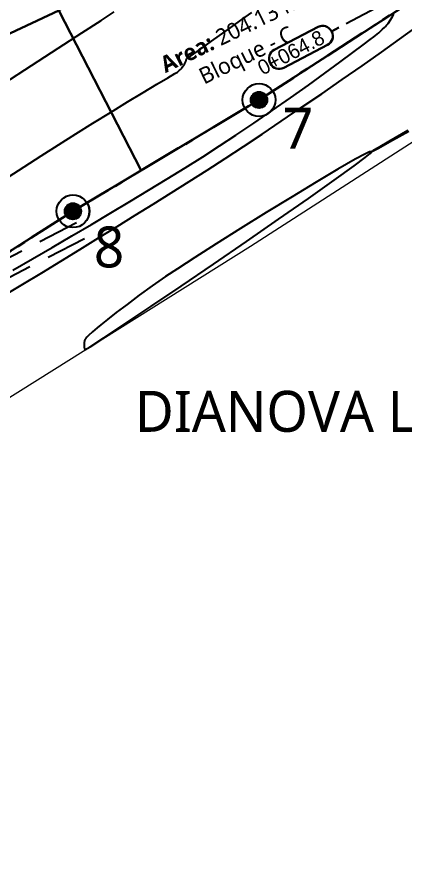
# Model space of a CAD drawing. Header units: millimetres. Extents: x 86 to 591881, y 99 to 1307229.
# Drawn here: x 590768.1 to 590791.8, y 1307024.7 to 1307076.9 of the extents above; entities that cross this region are included whole.
import ezdxf
from ezdxf.enums import TextEntityAlignment as Align

# ---------------------------------------------------------------- set-up
doc = ezdxf.new("R2010")
doc.units = ezdxf.units.MM
for name, pattern in [('DASHED2', [0.375, 0.25, -0.125]), ('HIDDEN', [0.375, 0.25, -0.125]), ('PHANTOM', [2.5, 1.25, -0.25, 0.25, -0.25, 0.25, -0.25])]:
    doc.linetypes.add(name, pattern=pattern)
for name, color, linetype, lineweight in [('_BLOQUES', 9, 'Continuous', 20), ('_TEXTO', 3, 'Continuous', 25), ('COTAS', 40, 'Continuous', 5)]:
    doc.layers.add(name, color=color, linetype=linetype, lineweight=lineweight)
for name, color, linetype in [('_MOJONES', 1, 'Continuous'), ('_PUNTOS TOPOGRAFICOS', 1, 'Continuous'), ('C-PROP-LINE', 230, 'Continuous'), ('C-PROP-TEXT', 92, 'Continuous'), ('C-ROAD-SAMP', 150, 'HIDDEN'), ('C-ROAD-SAMP-TEXT', 11, 'Continuous'), ('C-TOPO-MAJR', 9, 'Continuous'), ('C-TOPO-MINR', 8, 'Continuous'), ('Perimetro', 7, 'Continuous'), ('Plano', 7, 'Continuous')]:
    doc.layers.add(name, color=color, linetype=linetype)
doc.styles.add('ST - ETIQUETAS', font='', dxfattribs={"height": 2.5})
doc.styles.get("Standard").update_dxf_attribs({"font": 'simplex.shx'})
doc.styles.get('ST - ETIQUETAS').set_extended_font_data('Roboto Thin')

# ---------------------------------------------------------------- blocks, each defined once
blk = doc.blocks.new('*X1')
for p, q in [((69.629, 22.969), (69.871, 22.969)), ((69.5, 22.75), (70, 22.75)), ((69.502, 22.781), (69.998, 22.781)), ((69.502, 22.719), (69.998, 22.719)), ((69.508, 22.812), (69.992, 22.812)), ((69.518, 22.844), (69.982, 22.844)), ((69.533, 22.875), (69.967, 22.875)), ((69.555, 22.906), (69.945, 22.906)), ((69.585, 22.938), (69.915, 22.938)), ((69.508, 22.688), (69.992, 22.688)), ((69.518, 22.656), (69.982, 22.656)), ((69.533, 22.625), (69.967, 22.625)), ((69.555, 22.594), (69.945, 22.594)), ((69.585, 22.562), (69.915, 22.562)), ((69.629, 22.531), (69.871, 22.531))]:
    blk.add_line(p, q)
blk = doc.blocks.new('Drill Hole')
at = {"color": 0, "linetype": 'ByBlock', "lineweight": -2}
for radius in [0.05, 0.025]:
    blk.add_circle((0, 0), radius, dxfattribs=at)
at = {"color": 0, "linetype": 'ByBlock', "lineweight": -2, "xscale": 0.1000000000000227, "yscale": 0.1000000000000227, "zscale": 0.1000000000000227}
blk.add_blockref('*X1', (-6.975, -2.275), dxfattribs=at)
blk = doc.blocks.new('*U51', base_point=(590555.4584, 1307117.894, 460.616))
at = {"layer": '_PUNTOS TOPOGRAFICOS', "color": 2, "linetype": 'ByBlock', "lineweight": -2, "xscale": 20, "yscale": 20, "zscale": 20}
blk.add_blockref('Drill Hole', (590555.4584, 1307117.894, 460.616), dxfattribs=at)
blk = doc.blocks.new('*U160', base_point=(590771.4915, 1307065.034, 457.065))
at = {"layer": '_PUNTOS TOPOGRAFICOS', "color": 2, "linetype": 'ByBlock', "lineweight": -2, "xscale": 20, "yscale": 20, "zscale": 20}
blk.add_blockref('Drill Hole', (590771.4915, 1307065.034, 457.065), dxfattribs=at)
blk = doc.blocks.new('*U161', base_point=(590782.862, 1307071.827, 457.087))
at = {"layer": '_PUNTOS TOPOGRAFICOS', "color": 2, "linetype": 'ByBlock', "lineweight": -2, "xscale": 20, "yscale": 20, "zscale": 20}
blk.add_blockref('Drill Hole', (590782.862, 1307071.827, 457.087), dxfattribs=at)

msp = doc.modelspace()

# ---------------------------------------------------------------- hatches: boundary and pattern name
at = {"layer": '_MOJONES'}
h = msp.add_hatch(color=5, dxfattribs=at)
h.dxf.hatch_style = 1
h.paths.add_polyline_path([(590782.661, 1307072.284, 0.297664), (590782.362, 1307071.827, 0.541231), (590783.063, 1307071.369), (590782.862, 1307071.827)])
h.paths.add_polyline_path([(590782.661, 1307072.284), (590782.862, 1307071.827), (590783.333, 1307071.995, 0.43503)])
h.paths.add_polyline_path([(590783.362, 1307071.827, 0.085961), (590783.333, 1307071.995), (590782.862, 1307071.827), (590783.063, 1307071.369, 0.297664)])
h = msp.add_hatch(color=5, dxfattribs=at)
h.dxf.hatch_style = 1
h.paths.add_polyline_path([(590771.291, 1307065.492, 0.297664), (590770.991, 1307065.034, 0.541231), (590771.692, 1307064.576), (590771.491, 1307065.034)])
h.paths.add_polyline_path([(590771.291, 1307065.492), (590771.491, 1307065.034), (590771.962, 1307065.202, 0.43503)])
h.paths.add_polyline_path([(590771.991, 1307065.034, 0.085961), (590771.962, 1307065.202), (590771.491, 1307065.034), (590771.692, 1307064.576, 0.297664)])

# ---------------------------------------------------------------- linework, layer by layer
at = {"layer": '_BLOQUES', "flags": 128}
msp.add_lwpolyline([(590729.556, 1307113.239), (590765.808, 1307130.216), (590792.869, 1307078.297), (590782.862, 1307071.827), (590771.491, 1307065.034), (590758.655, 1307056.883), (590729.556, 1307113.239)], dxfattribs=at)
at = {"layer": 'C-PROP-LINE', "color": 4, "linetype": 'Continuous', "lineweight": 25}
for points in [[(590729.556, 1307113.239, 0), (590765.808, 1307130.216, 0), (590792.869, 1307078.297, 0), (590782.862, 1307071.827, 0), (590771.491, 1307065.034, 0), (590758.655, 1307056.883, 0), (590729.556, 1307113.239, 0)], [(590766.032, 1307086.182, 0), (590747.909, 1307077.694, 0), (590752.498, 1307068.807, 0), (590770.62, 1307077.294, 0), (590766.032, 1307086.182, 0)], [(590792.869, 1307078.297, 0), (590788.695, 1307086.304, 0), (590770.62, 1307077.294, 0), (590775.663, 1307067.526, 0), (590782.862, 1307071.827, 0), (590792.869, 1307078.297, 0)], [(590770.62, 1307077.294, 0), (590752.498, 1307068.807, 0), (590758.655, 1307056.883, 0), (590771.491, 1307065.034, 0), (590775.663, 1307067.526, 0), (590770.62, 1307077.294, 0)]]:
    msp.add_polyline3d(points, dxfattribs=at)
at = {"layer": 'C-PROP-LINE', "color": 242, "linetype": 'PHANTOM', "lineweight": 30, "ltscale": 2}
msp.add_polyline3d([(590685.718, 1307018.866, 0), (590705.811, 1307027.095, 0), (590718.782, 1307032.966, 0), (590725.495, 1307036.495, 0), (590741.938, 1307046.2, 0), (590756.295, 1307055.385, 0), (590771.491, 1307065.034, 0), (590782.862, 1307071.827, 0), (590795.518, 1307080.01, 0)], dxfattribs=at)
at = {"layer": 'C-ROAD-SAMP', "color": 1, "linetype": 'DASHED2', "lineweight": 25, "ltscale": 10}
for points in [[(590805.917, 1307085.715), (590797.05, 1307081.093), (590788.182, 1307076.471)], [(590771.697, 1307064.319), (590753.926, 1307055.143), (590736.155, 1307045.968)], [(590772.193, 1307063.357), (590754.423, 1307054.181), (590736.652, 1307045.006)]]:
    msp.add_lwpolyline(points, dxfattribs=at)
at = {"layer": 'C-TOPO-MAJR', "color": 40, "linetype": 'Continuous', "lineweight": -3}
for points, elevation in [([(590767.538, 1307067.114), (590768.501, 1307067.74), (590769.54, 1307068.412), (590770.61, 1307069.096), (590771.66, 1307069.76), (590772.712, 1307070.413), (590773.784, 1307071.071), (590774.826, 1307071.704), (590775.79, 1307072.285), (590776.626, 1307072.786), (590777.285, 1307073.179), (590777.718, 1307073.436), (590777.875, 1307073.53), (590777.942, 1307073.578), (590778.008, 1307073.635), (590778.064, 1307073.693), (590778.136, 1307073.772), (590778.195, 1307073.848), (590778.252, 1307073.928), (590778.303, 1307074.012), (590778.348, 1307074.093), (590778.389, 1307074.183), (590778.417, 1307074.253), (590778.44, 1307074.328), (590778.674, 1307074.496), (590779.276, 1307074.925), (590780.099, 1307075.51), (590780.994, 1307076.148), (590781.816, 1307076.733), (590782.418, 1307077.162)], 457), ([(590767.302, 1307059.913), (590768.433, 1307060.588), (590769.579, 1307061.28), (590770.747, 1307061.992), (590771.914, 1307062.708), (590773.058, 1307063.41), (590774.184, 1307064.102), (590775.295, 1307064.787), (590776.398, 1307065.47), (590777.494, 1307066.155), (590778.59, 1307066.846), (590779.689, 1307067.546), (590780.796, 1307068.26), (590781.915, 1307068.992), (590783.05, 1307069.745), (590784.225, 1307070.534), (590785.447, 1307071.361), (590786.693, 1307072.21), (590787.939, 1307073.067), (590789.163, 1307073.916), (590790.342, 1307074.745), (590791.453, 1307075.536), (590792.472, 1307076.276)], 456.5), ([(590791.956, 1307069.962), (590790.793, 1307069.294), (590790.135, 1307068.912), (590789.839, 1307068.737), (590789.748, 1307068.68), (590789.737, 1307068.671), (590789.737, 1307068.671), (590789.751, 1307068.675), (590789.848, 1307068.725), (590790.156, 1307068.891), (590790.832, 1307069.265), (590792.022, 1307069.931)], 456.5)]:
    msp.add_lwpolyline(points, dxfattribs=dict(at, elevation=elevation))
at = {"layer": 'C-TOPO-MAJR', "color": 40, "linetype": 'Continuous', "lineweight": -3, "elevation": 456.5}
msp.add_lwpolyline([(590772.238, 1307057.226), (590772.233, 1307057.217), (590772.215, 1307057.181), (590772.204, 1307057.154), (590772.182, 1307057.013), (590772.166, 1307056.749), (590772.22, 1307056.575), (590772.54, 1307056.764), (590773.383, 1307057.312), (590774.655, 1307058.155), (590776.257, 1307059.23), (590778.095, 1307060.471), (590780.073, 1307061.815), (590782.093, 1307063.196), (590784.06, 1307064.551), (590785.879, 1307065.814), (590787.451, 1307066.922), (590788.683, 1307067.811), (590789.358, 1307068.32), (590789.65, 1307068.563), (590789.732, 1307068.651), (590789.737, 1307068.671), (590789.718, 1307068.678), (590789.62, 1307068.654), (590789.338, 1307068.527), (590788.734, 1307068.206), (590787.678, 1307067.6), (590786.365, 1307066.82), (590784.88, 1307065.919), (590783.309, 1307064.952), (590781.738, 1307063.974), (590780.252, 1307063.039), (590778.935, 1307062.203), (590777.873, 1307061.521), (590777.152, 1307061.046), (590776.332, 1307060.48), (590775.537, 1307059.906), (590774.796, 1307059.353), (590774.14, 1307058.851), (590773.598, 1307058.427), (590773.2, 1307058.11), (590772.976, 1307057.928), (590772.685, 1307057.673), (590772.448, 1307057.451), (590772.339, 1307057.344), (590772.282, 1307057.279), (590772.238, 1307057.226)], close=True, dxfattribs=at)
at = {"layer": 'C-TOPO-MINR', "color": 44, "linetype": 'Continuous', "lineweight": -3}
for points, elevation in [([(590767.271, 1307072.839), (590768.954, 1307073.928), (590770.579, 1307074.979), (590772.035, 1307075.921), (590773.214, 1307076.684), (590774.004, 1307077.196)], 457.25), ([(590767.807, 1307061.438), (590769.023, 1307062.134), (590770.223, 1307062.831), (590771.421, 1307063.531), (590772.614, 1307064.232), (590773.797, 1307064.932), (590774.966, 1307065.629), (590776.117, 1307066.323), (590777.245, 1307067.011), (590778.347, 1307067.691), (590779.419, 1307068.363), (590780.455, 1307069.024), (590781.452, 1307069.674), (590782.55, 1307070.408), (590783.674, 1307071.18), (590784.793, 1307071.964), (590785.877, 1307072.735), (590786.893, 1307073.468), (590787.811, 1307074.138), (590788.6, 1307074.719), (590789.228, 1307075.186), (590789.664, 1307075.513), (590789.877, 1307075.676), (590790.176, 1307075.924), (590790.418, 1307076.14), (590790.535, 1307076.248), (590790.596, 1307076.314), (590790.654, 1307076.381), (590790.747, 1307076.502), (590790.893, 1307076.712), (590790.994, 1307076.876), (590791.104, 1307077.071)], 456.75)]:
    msp.add_lwpolyline(points, dxfattribs=dict(at, elevation=elevation))
at = {"layer": 'COTAS'}
for centre in [(590782.862, 1307071.827), (590771.491, 1307065.034)]:
    msp.add_circle(centre, 0.3, dxfattribs=at)
at = {"layer": 'Plano', "lineweight": 13}
msp.add_lwpolyline([(590642.028, 1306927.436), (590636.665, 1306941.632), (590630.661, 1306958.142), (590625.345, 1306974.048), (590625.215, 1306979.258), (590626.068, 1306983.579), (590635.319, 1306991.724), (590646.78, 1306996.344), (590661.644, 1307001.684), (590680.943, 1307008.218), (590694.311, 1307012.474), (590709.866, 1307018.831), (590728.44, 1307030.05), (590743.795, 1307038.723), (590765.154, 1307052.151), (590782.338, 1307062.911), (590800.634, 1307074.656)], dxfattribs=at)

# ---------------------------------------------------------------- block references
at = {"layer": '_MOJONES'}
for p in [(590782.862, 1307071.827), (590771.491, 1307065.034)]:
    msp.add_blockref('*U51', p, dxfattribs=at)
at = {"layer": '_PUNTOS TOPOGRAFICOS'}
for name, p in [('*U161', (590782.862, 1307071.827, 457.087)), ('*U160', (590771.492, 1307065.034, 457.065))]:
    msp.add_blockref(name, p, dxfattribs=at)

# ---------------------------------------------------------------- texts
at = {"layer": '_TEXTO', "style": 'ST - ETIQUETAS'}
msp.add_text('DIANOVA LARGAESPADA', height=2.5, dxfattribs=at).set_placement((590794.192, 1307051.573), align=Align.CENTER)
at = {"layer": 'C-PROP-TEXT', "color": 92, "linetype": 'Continuous', "lineweight": -3, "insert": (590781.132, 1307076.519), "char_height": 1, "attachment_point": 2, "rotation": 26, "style": 'ST - ETIQUETAS'}
msp.add_mtext('{\\fRoboto Thin|b1|i0|c0|p2;\\C18;\\c0;Area:\\C0; \\fRoboto Thin|b0|i0|c0|p2;\\C178;\\c4980736;204.13 m²\\PBloque - C}', dxfattribs=at)
at = {"layer": 'Perimetro', "color": 3, "style": 'ST - ETIQUETAS'}
for s, p in [('7', (590784.31, 1307068.854)), ('8', (590772.764, 1307061.606))]:
    msp.add_text(s, height=2.5, dxfattribs=at).set_placement(p)

# ---------------------------------------------------------------- next in the draw order: texts
at = {"layer": 'C-ROAD-SAMP-TEXT', "color": 194, "linetype": 'Continuous', "lineweight": -3, "insert": (590786.763, 1307075.732), "char_height": 0.9, "width": 3.0516, "attachment_point": 6, "rotation": 27.529, "bg_fill": 3, "box_fill_scale": 1.166667, "bg_fill_color": 256, "bg_fill_true_color": 13158600, "bg_fill_transparency": 0}
msp.add_mtext('{\\fFreestyle Script|b0|i0|c0|p66;\\C196;\\c8323135;0+064.8}', dxfattribs=at)

# ---------------------------------------------------------------- next in the draw order: linework, layer by layer
at = {"layer": 'C-ROAD-SAMP-TEXT', "color": 194, "linetype": 'Continuous', "lineweight": 30}
for p, q in [((590786.477, 1307076.28), (590783.798, 1307074.884)), ((590787.738, 1307076.24), (590787.295, 1307076.009)), ((590787.304, 1307075.993), (590787.287, 1307076.026)), ((590784.369, 1307073.787), (590787.049, 1307075.184)), ((590783.543, 1307074.074), (590783.56, 1307074.042))]:
    msp.add_line(p, q, dxfattribs=at)
for centre, start, end in [((590786.755, 1307075.748), 27.529, 117.529), ((590786.771, 1307075.716), 297.529, 27.529), ((590784.075, 1307074.352), 117.529, 207.529), ((590784.092, 1307074.319), 207.529, 297.529)]:
    msp.add_arc(centre, 0.6, start, end, dxfattribs=at)

doc.saveas('drawing.dxf')
